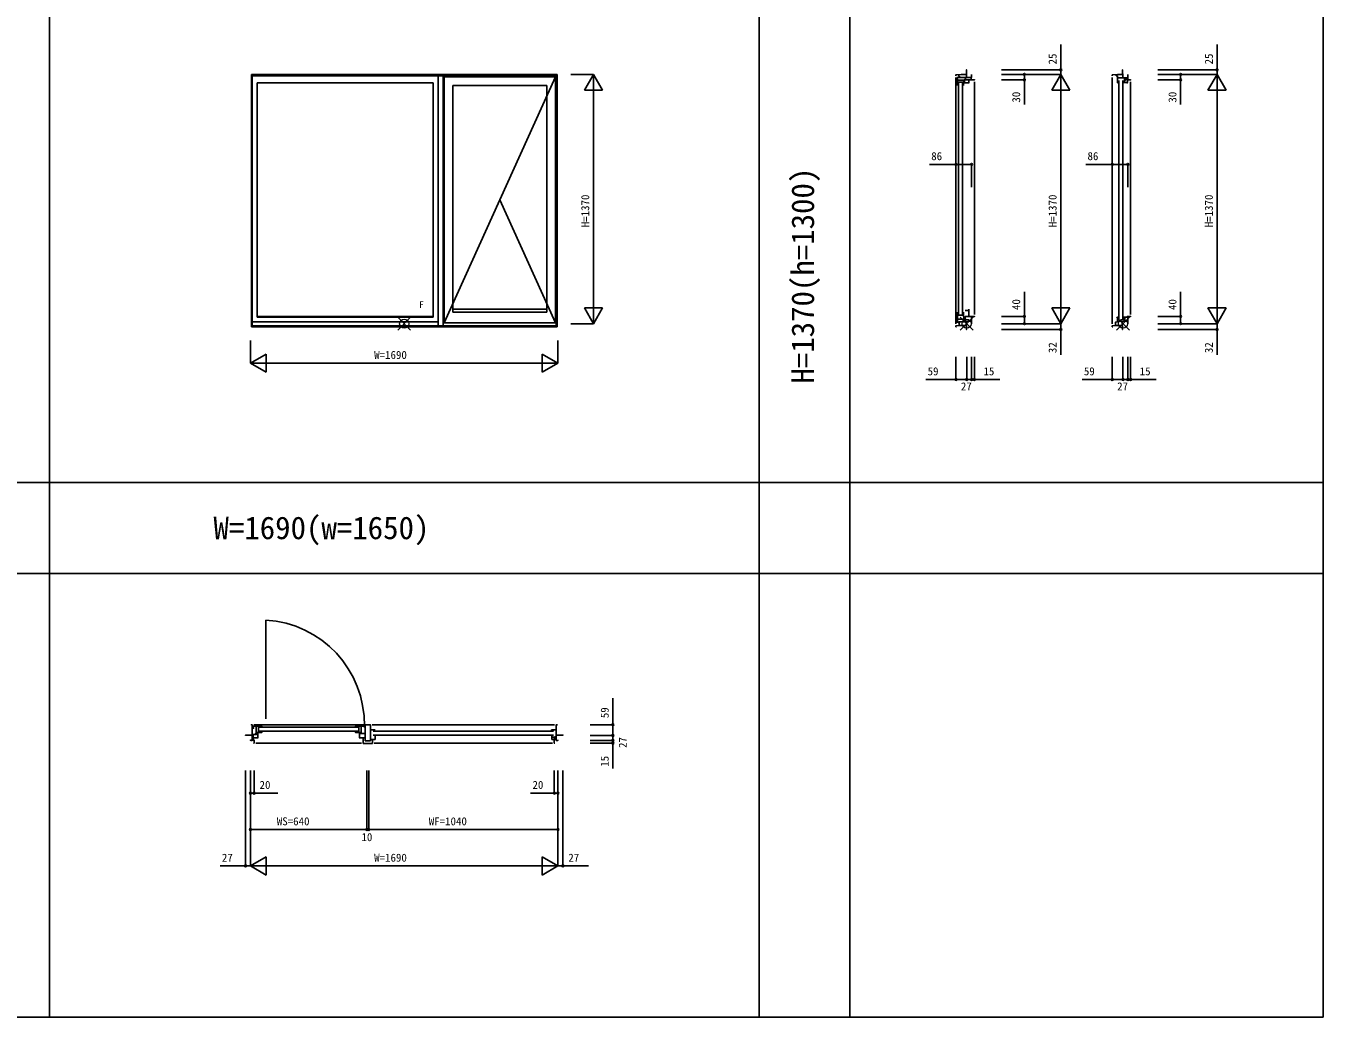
# Model space of a CAD drawing. Units: millimetres, scale not verified. Extents: x -13750 to 13750, y -10000 to 10000.
# Drawn here: x -5579 to 1550, y -138 to 5310 of the extents above; entities that cross this region are included whole.
import ezdxf
from ezdxf.enums import TextEntityAlignment as Align

# ---------------------------------------------------------------- set-up
doc = ezdxf.new("R2010")
doc.units = ezdxf.units.MM
doc.header["$LTSCALE"] = 50
for name, color, linetype in [('0-0_0', 3, 'Continuous'), ('0-1_YKK_A1', 4, 'Continuous'), ('0-2_YKK_B1', 4, 'Continuous'), ('0-3_YKK_C1', 4, 'Continuous'), ('0-4_YKK_F1', 7, 'Continuous'), ('0-6_YKK_N1', 2, 'Continuous')]:
    doc.layers.add(name, color=color, linetype=linetype)
doc.layers.add('0-5_YKK_IN', color=1, linetype='Continuous', lineweight=18)
doc.styles.add('ＭＳ ゴシック', font='')
doc.styles.get('ＭＳ ゴシック').set_extended_font_data('MS Gothic')

msp = doc.modelspace()

# ---------------------------------------------------------------- linework, layer by layer
at = {"layer": '0-1_YKK_A1'}
for p, q in [((-4340, 5043.5), (-2660, 5043.5)), ((-4340, 5043.5), (-4340, 3656.5)), ((-4336, 5043.5), (-4336, 3656.5)), ((-4336, 5042), (-2664, 5042)), ((-4336, 5036), (-2664, 5036)), ((-3341, 4997.5), (-4309, 4997.5)), ((-4309, 4997.5), (-4309, 3709.5)), ((-3341, 4997.5), (-3341, 3709.5)), ((-3314, 3662.5), (-3314, 5036)), ((-3286, 3662.5), (-3286, 5036)), ((-2669, 5031), (-3281, 5031)), ((-3281, 3679.01), (-3281, 5031)), ((-2669, 5031), (-3281, 3679.01)), ((-2669, 3679.01), (-2669, 5031)), ((-2664, 5043.5), (-2664, 3656.5)), ((-2660, 5043.5), (-2660, 3656.5)), ((-3233, 4983), (-2717, 4983)), ((-3233, 4983), (-3233, 3737)), ((-2717, 4983), (-2717, 3737)), ((-2669, 3679.01), (-2975, 4355)), ((-4309, 3713.5), (-3341, 3713.5)), ((-4309, 3709.5), (-3341, 3709.5)), ((-3233, 3754), (-2717, 3754)), ((-3233, 3737), (-2717, 3737)), ((-2660, 3656.5), (-4340, 3656.5)), ((-3314, 3683.5), (-4336, 3683.5)), ((-2664, 3662.5), (-4336, 3662.5)), ((-3281, 3679.01), (-2669, 3679.01))]:
    msp.add_line(p, q, dxfattribs=at)
at = {"layer": '0-2_YKK_B1'}
for p, q in [((-4336, 1453.75), (-4332.5, 1453.75)), ((-4331, 1457.75), (-4328.5, 1457.75)), ((-4326, 1469.25), (-3724, 1469.25)), ((-4315.7, 1457.75), (-4313.4, 1457.75)), ((-4300.5, 1461.75), (-4300.5, 1425.75)), ((-4294.99, 1456.25), (-3755, 1456.25)), ((-4294.99, 1434.45), (-3755, 1434.45)), ((-3749.5, 1461.75), (-3749.5, 1425.75)), ((-3734.3, 1457.75), (-3736.6, 1457.75)), ((-3719, 1457.75), (-3721.5, 1457.75)), ((-3686, 1441.75), (-3659, 1441.75)), ((-3676, 1469.25), (-2674, 1469.25)), ((-3671, 1433.25), (-2678.99, 1433.25)), ((-2664, 1441.75), (-2691, 1441.75)), ((-2691, 1441.75), (-2691, 1436.25)), ((-2681.5, 1436.25), (-2681.5, 1441.75)), ((-4359.35, 1410.25), (-4359.35, 1412.25)), ((-4345, 1410.25), (-4345, 1412.25)), ((-4336, 1416.25), (-4313.5, 1416.25)), ((-4329.9, 1384.25), (-4329.9, 1415.25)), ((-4302.5, 1396.75), (-4329.9, 1396.75)), ((-4325, 1395.25), (-4325, 1396.75)), ((-4321.25, 1416.25), (-4321.25, 1415.25)), ((-4315, 1368.25), (-3735, 1368.25)), ((-4307.88, 1423.75), (-4307.7, 1421.75)), ((-3720.1, 1396.75), (-3747.5, 1396.75)), ((-3725, 1366.25), (-3725, 1396.75)), ((-3686, 1387.75), (-3660.5, 1387.75)), ((-2678.99, 1411.45), (-3671, 1411.45)), ((-3665, 1368.25), (-2685, 1368.25)), ((-3660.5, 1406.25), (-3660.5, 1387.75)), ((-2672.03, 1401.75), (-2689.5, 1401.75)), ((-2664, 1387.75), (-2689.5, 1387.75)), ((-2669.94, 1389.49), (-2680.23, 1401.75)), ((-2675, 1368.25), (-2675, 1387.75)), ((-2675, 1368.25), (-2672.5, 1368.25)), ((-2674.99, 1368.25), (-2672.5, 1368.25)), ((-2672.03, 1399.72), (-2672.03, 1403.22)), ((-2672.03, 1399.72), (-2668.66, 1399.72)), ((-2664, 1402.65), (-2671.5, 1402.65)), ((-2671.5, 1400.47), (-2671.5, 1402.65)), ((-2671.5, 1400.47), (-2670.7, 1400)), ((-2671.5, 1389.85), (-2671.5, 1387.75)), ((-2670.19, 1400.94), (-2668.03, 1399.22)), ((-2668.03, 1399.22), (-2668.03, 1398.22))]:
    msp.add_line(p, q, dxfattribs=at)
for points in [[(-4260.6, 2044.65), (-4260.6, 1996.65), (-4259.6, 1996.65), (-4259.6, 1501.25)], [(-4345, 1385.95), (-4345, 1383.25), (-4344.2, 1383.25), (-4344.2, 1385.15), (-4342.79, 1385.15), (-4342.1, 1383.25), (-4336, 1383.25), (-4336, 1469.25), (-4340, 1469.25), (-4340, 1466.25)], [(-4330, 1453.75), (-4328, 1453.75), (-4328, 1450.25), (-4334.5, 1450.25), (-4334.5, 1453.75)], [(-4331, 1457.75), (-4331, 1461.75), (-4283, 1461.75), (-4283, 1458.25)], [(-4283, 1432.75), (-4283, 1425.75), (-4313.4, 1425.75), (-4313.4, 1461.75)], [(-3719, 1457.75), (-3719, 1461.75), (-3767, 1461.75), (-3767, 1458.25)], [(-3767, 1432.75), (-3767, 1425.75), (-3736.6, 1425.75), (-3736.6, 1461.75)], [(-3714, 1469.25), (-3686, 1469.25), (-3686, 1381.55)], [(-3714, 1469.25), (-3714, 1381.55), (-3686, 1381.55)], [(-2660, 1466.25), (-2660, 1469.25), (-2664, 1469.25), (-2664, 1383.25), (-2655, 1383.25), (-2655, 1385.95)], [(-4372, 1410.25), (-4372, 1412.25), (-4336, 1412.25)], [(-4313.5, 1421.75), (-4313.5, 1415.25), (-4336, 1415.25)], [(-4336, 1388.15), (-4330.5, 1388.15), (-4330.5, 1386.3)], [(-4325, 1384.25), (-4333.5, 1384.25), (-4333.5, 1385.85), (-4336, 1385.85)], [(-4327.5, 1368.25), (-4325, 1368.25), (-4325, 1387.05)], [(-4305, 1396.75), (-4305, 1421.75), (-4316.6, 1421.75), (-4316.6, 1418.4)], [(-3745, 1396.75), (-3745, 1421.75), (-3714, 1421.75)], [(-3725, 1366.25), (-3675, 1366.25), (-3675, 1387.75)], [(-2685.53, 1406.22), (-2689.53, 1406.22), (-2689.53, 1387.72)], [(-2671.5, 1389.85), (-2670.77, 1389.85), (-2670.33, 1389.6), (-2669.65, 1389.41), (-2668, 1390.35)], [(-2628, 1410.25), (-2628, 1412.25), (-2664, 1412.25)]]:
    msp.add_lwpolyline(points, dxfattribs=at)
for centre, radius, start, end in [((-4294.3, 1470.27), 575.37, 359.15146, 86.64181), ((-4315.52, 1411.34), 15, 61.66705, 81.7334), ((-4308.87, 1423.67), 1, 4.99997, 61.66705)]:
    msp.add_arc(centre, radius, start, end, dxfattribs=at)
at = {"layer": '0-3_YKK_C1'}
for p, q in [((-467.42, 5026), (-467.42, 3672.51)), ((-458.92, 5031), (-458.92, 4983)), ((-458.92, 5000.5), (-423.92, 5000.5)), ((-454.32, 4995), (-454.32, 3725)), ((-451.92, 5042.81), (-451.92, 5031.5)), ((-432.52, 4995), (-432.52, 3725)), ((-420.62, 5027), (-420.62, 5024)), ((-394.92, 4997.5), (-419.92, 4997.5)), ((-414.42, 5013.5), (-414.42, 5027)), ((-408.42, 5055.85), (-410.42, 5055.85)), ((-396.72, 5013.5), (-396.72, 4997.5)), ((-383.92, 5013.5), (-383.92, 5027)), ((-366.42, 5003.5), (-366.42, 3723.51)), ((391.42, 5042), (391.42, 5036)), ((391.42, 5042), (391.42, 5036)), ((391.42, 5026), (391.42, 3672.51)), ((412.02, 5037.89), (412.02, 5039.11)), ((412.83, 5043.12), (412.83, 5041.17)), ((420.42, 5035.3), (415.21, 5035.3)), ((420.42, 5007), (424.42, 5007)), ((424.42, 5004.5), (424.42, 5007)), ((424.42, 4997.5), (424.42, 5000.5)), ((427.42, 3697.5), (427.42, 5009.5)), ((449.22, 5009.5), (449.22, 3697.5)), ((449.32, 5024.5), (449.32, 5043.5)), ((457.42, 5015), (460.92, 5015)), ((458.02, 5024.5), (458.02, 5018)), ((471.17, 5018.56), (458.92, 5008.27)), ((458.92, 5015), (458.92, 4999)), ((460.92, 5015), (460.92, 5019.87)), ((471.07, 5018.17), (470.82, 5017.73)), ((472.92, 5024.5), (472.92, 5017)), ((476.72, 5024.5), (476.72, 5013.5)), ((492.32, 5003.5), (492.32, 3723.5)), ((-458.92, 3737), (-458.92, 3679.01)), ((-458.92, 3719.5), (-426.42, 3719.5)), ((-426.42, 3713.5), (-426.42, 3737)), ((-417.42, 3713.5), (-417.42, 3686.51)), ((-416.92, 3746), (-396.92, 3746)), ((-396.92, 3754), (-396.92, 3713.5)), ((-381.42, 3713.5), (-381.42, 3673.51)), ((424.42, 3709.5), (424.42, 3706.5)), ((459.92, 3699.5), (459.92, 3709.5)), ((477.42, 3694.5), (477.42, 3709.5)), ((-423.92, 3699), (-458.92, 3699)), ((-408.42, 3658.16), (-410.42, 3658.16)), ((391.42, 3662.51), (391.42, 3662.5)), ((424.42, 3700), (420.42, 3700)), ((424.42, 3702.5), (424.42, 3700)), ((446.62, 3686.5), (446.62, 3661.5)), ((446.62, 3661.5), (448.42, 3661.5)), ((448.42, 3658.15), (450.42, 3658.15)), ((457.02, 3686.5), (477.42, 3686.5)), ((477.41, 3686.5), (477.41, 3673.51))]:
    msp.add_line(p, q, dxfattribs=at)
for points in [[(-408.42, 5068.5), (-410.42, 5068.5), (-410.42, 5027)], [(448.42, 5043.5), (448.42, 5068.5), (450.42, 5068.5)], [(-406.42, 5043.5), (-438.79, 5043.5), (-467.42, 5042), (-467.42, 5036)], [(-458.92, 5011), (-423.92, 5011), (-423.92, 4996.5), (-426.42, 4996.5), (-426.42, 4983)], [(-381.42, 5043.5), (-381.42, 5027), (-451.92, 5027), (-451.92, 5029)], [(-451.92, 5033.6), (-448.52, 5033.6), (-448.52, 5027)], [(-366.42, 5016), (-366.42, 5013.5), (-419.92, 5013.5)], [(-416.12, 5016), (-419.92, 5016), (-419.92, 4997.5)], [(391.42, 5042), (420.04, 5043.5), (452.46, 5043.5)], [(420.42, 5024.5), (477.42, 5024.5), (477.42, 5043.5)], [(420.42, 5035.3), (420.42, 4997.5), (424.42, 4997.5)], [(454.42, 5003), (454.42, 4999), (472.92, 4999), (472.92, 4996.56), (473.77, 4996.35), (474.42, 4999), (474.42, 5014.5), (472.72, 5014.5), (472.72, 5017)], [(459.02, 5017), (460.2, 5017), (460.64, 5017.76), (460.44, 5018.1)], [(462.42, 5020.5), (461.42, 5020.5), (459.69, 5018.34)], [(471.07, 5018.17), (471.25, 5018.85), (470.32, 5020.5)], [(472.92, 5017), (470.82, 5017), (470.82, 5017.72)], [(492.42, 5016), (492.42, 5013.5), (474.42, 5013.5)], [(476.72, 5020), (475.52, 5020), (475.52, 5024.5)], [(-426.42, 3713.5), (-423.92, 3713.5), (-423.92, 3699.01)], [(-417.42, 3713.5), (-366.42, 3713.5), (-366.42, 3711)], [(424.42, 3709.5), (420.42, 3709.5), (420.42, 3683.5), (417.02, 3683.5), (409.42, 3682.3), (409.42, 3663.01), (391.42, 3662.5), (391.42, 3656.5), (394.02, 3656.5)], [(454.42, 3705.5), (454.42, 3709.5), (477.42, 3709.5)], [(474.92, 3709.5), (474.92, 3713.5), (492.42, 3713.5), (492.42, 3711)], [(-464.42, 3656.51), (-467.42, 3656.51), (-467.42, 3662.51), (-449.42, 3663.01), (-449.42, 3683.01)], [(-451.92, 3681.01), (-451.92, 3683.01), (-420.62, 3683.01), (-420.62, 3686.51), (-381.42, 3686.51)], [(-449.42, 3676.41), (-451.92, 3676.41), (-451.92, 3678.51)], [(-411.32, 3663.61), (-423.95, 3663.61), (-433.49, 3663.11), (-449.42, 3663.11)], [(-408.42, 3641.51), (-410.42, 3641.51), (-410.42, 3661.51), (-411.32, 3661.51), (-411.32, 3686.51)], [(409.42, 3663.1), (425.34, 3663.1), (434.88, 3663.6), (446.62, 3663.6)], [(420.42, 3686.5), (457.02, 3686.5), (457.02, 3699.5)], [(448.42, 3661.5), (448.42, 3641.5), (450.42, 3641.5)], [(459.92, 3699.5), (454.42, 3699.5), (454.42, 3702.5)], [(459.22, 3693.3), (459.22, 3689.3), (461.92, 3689.3), (461.92, 3686.5)], [(477.42, 3694.5), (476.42, 3694.5), (476.42, 3686.5)]]:
    msp.add_lwpolyline(points, dxfattribs=at)
for centre, radius, start, end in [((414.02, 5039.11), 2, 136.78964, 180), ((414.02, 5037.89), 2, 180, 217.50186), ((415.21, 5038.8), 3.5, 217.50188, 270), ((411.83, 5041.17), 1, 316.78966, 0.43328), ((459.02, 5018), 1, 180.00001, 269.99999)]:
    msp.add_arc(centre, radius, start, end, dxfattribs=at)
at = {"layer": '0-4_YKK_F1'}
for p, q in [((-5450, -137.5), (-5450, 9500)), ((-1550, -137.5), (-1550, 9500)), ((-1050, -137.5), (-1050, 9500)), ((1550, -137.5), (1550, 9500)), ((-13750, 2800), (1550, 2800)), ((-13750, 2300), (1550, 2300)), ((-13750, -137.5), (1550, -137.5))]:
    msp.add_line(p, q, dxfattribs=at)
at = {"layer": '0-5_YKK_IN'}
for p, q in [((-3535.36, 3708.86), (-3464.64, 3638.15)), ((-3535.36, 3638.15), (-3464.64, 3708.86)), ((-373.06, 3638.15), (-443.77, 3708.86)), ((-373.06, 3708.86), (-443.77, 3638.15)), ((415.06, 3708.86), (485.77, 3638.15)), ((415.06, 3638.15), (485.77, 3708.86))]:
    msp.add_line(p, q, dxfattribs=at)
for centre in [(-3500, 3673.5), (-408.41, 3673.5), (450.42, 3673.5)]:
    msp.add_circle(centre, 25, dxfattribs=at)
at = {"layer": '0-6_YKK_N1'}
for p, q in [((-216.42, 5068.5), (108.58, 5068.5)), ((642.42, 5068.5), (967.42, 5068.5)), ((-2585, 5043.5), (-2460, 5043.5)), ((-2460, 5043.5), (-2510, 4956.9)), ((-2460, 3673.5), (-2460, 5043.5)), ((-2460, 5043.5), (-2410, 4956.9)), ((-216.42, 5013.5), (-91.42, 5013.5)), ((108.58, 5043.5), (58.58, 4956.9)), ((108.58, 3673.5), (108.58, 5043.5)), ((108.58, 5043.5), (158.58, 4956.9)), ((642.42, 5013.5), (767.42, 5013.5)), ((967.42, 5043.5), (917.42, 4956.9)), ((967.42, 3673.5), (967.42, 5043.5)), ((967.42, 5043.5), (1017.42, 4956.9)), ((-2510, 4956.9), (-2410, 4956.9)), ((58.58, 4956.9), (158.58, 4956.9)), ((917.42, 4956.9), (1017.42, 4956.9)), ((-467.42, 4424.04), (-467.42, 4549.04)), ((-381.42, 4424.04), (-381.42, 4549.04)), ((391.42, 4424.05), (391.42, 4549.05)), ((477.42, 4424.05), (477.42, 4549.05)), ((-2460, 3673.5), (-2510, 3760.1)), ((-2410, 3760.1), (-2510, 3760.1)), ((-2460, 3673.5), (-2410, 3760.1)), ((-216.42, 3713.5), (-91.42, 3713.5)), ((108.58, 3673.5), (58.58, 3760.1)), ((158.58, 3760.1), (58.58, 3760.1)), ((108.58, 3673.5), (158.58, 3760.1)), ((642.42, 3713.5), (767.42, 3713.5)), ((967.42, 3673.5), (917.42, 3760.1)), ((1017.42, 3760.1), (917.42, 3760.1)), ((967.42, 3673.5), (1017.42, 3760.1)), ((-2585, 3673.5), (-2460, 3673.5)), ((-216.42, 3641.5), (108.58, 3641.5)), ((642.42, 3641.5), (967.42, 3641.5)), ((-4345, 3581.5), (-4345, 3456.5)), ((-2655, 3581.5), (-2655, 3456.5)), ((-4345, 3456.5), (-4258.4, 3506.5)), ((-4258.4, 3406.5), (-4258.4, 3506.5)), ((-2655, 3456.5), (-2741.6, 3506.5)), ((-2741.6, 3506.5), (-2741.6, 3406.5)), ((-4345, 3456.5), (-2655, 3456.5)), ((-4345, 3456.5), (-4258.4, 3406.5)), ((-2655, 3456.5), (-2741.6, 3406.5)), ((-467.42, 3491.51), (-467.42, 3366.51)), ((-408.42, 3491.51), (-408.42, 3366.51)), ((391.42, 3491.5), (391.42, 3366.5)), ((450.42, 3491.5), (450.42, 3366.5)), ((-381.42, 3366.51), (-366.42, 3366.51)), ((477.42, 3366.5), (492.42, 3366.5)), ((-2478, 1469.25), (-2353, 1469.25)), ((-2478, 1383.25), (-2353, 1383.25)), ((-2353, 1410.25), (-2353, 1383.25)), ((-2353, 1383.25), (-2353, 1368.25)), ((-4372, 1218.25), (-4372, 693.25)), ((-4325, 1218.25), (-4325, 1093.25)), ((-3705, 1218.25), (-3705, 893.25)), ((-2675, 1218.25), (-2675, 1093.25)), ((-2628, 1218.25), (-2628, 693.25)), ((-4345, 893.25), (-3705, 893.25)), ((-3705, 893.25), (-3695, 893.25)), ((-4345, 693.25), (-4258.4, 743.25)), ((-4258.4, 643.25), (-4258.4, 743.25)), ((-2655, 693.25), (-2741.6, 743.25)), ((-2741.6, 743.25), (-2741.6, 643.25)), ((-4345, 693.25), (-2655, 693.25)), ((-4345, 693.25), (-4258.4, 643.25)), ((-2655, 693.25), (-2741.6, 643.25))]:
    msp.add_line(p, q, dxfattribs=at)
for points in [[(-216.42, 5043.5), (108.58, 5043.5), (108.58, 5068.5), (108.58, 5208.5)], [(642.42, 5043.5), (967.42, 5043.5), (967.42, 5068.5), (967.42, 5208.5)], [(-91.42, 5043.5), (-91.42, 5013.5), (-91.42, 4878.5)], [(767.42, 5043.5), (767.42, 5013.5), (767.42, 4878.5)], [(-381.42, 4549.04), (-467.42, 4549.04), (-613.42, 4549.04)], [(477.42, 4549.05), (391.42, 4549.05), (245.42, 4549.05)], [(-91.42, 3673.5), (-91.42, 3713.5), (-91.42, 3848.5)], [(767.42, 3673.5), (767.42, 3713.5), (767.42, 3848.5)], [(-216.42, 3673.5), (108.58, 3673.5), (108.58, 3641.5), (108.58, 3501.5)], [(642.42, 3673.5), (967.42, 3673.5), (967.42, 3641.5), (967.42, 3501.5)], [(-381.42, 3491.51), (-381.42, 3366.51), (-408.42, 3366.51)], [(-366.42, 3491.51), (-366.42, 3366.51), (-226.42, 3366.51)], [(477.42, 3491.5), (477.42, 3366.5), (450.42, 3366.5)], [(492.42, 3491.5), (492.42, 3366.5), (632.42, 3366.5)], [(-408.42, 3366.51), (-467.42, 3366.51), (-633.42, 3366.51)], [(450.42, 3366.5), (391.42, 3366.5), (225.42, 3366.5)], [(-2478, 1410.25), (-2353, 1410.25), (-2353, 1469.25), (-2353, 1615.25)], [(-2478, 1368.25), (-2353, 1368.25), (-2353, 1228.25)], [(-4345, 1218.25), (-4345, 693.25), (-4372, 693.25), (-4512, 693.25)], [(-3695, 1218.25), (-3695, 893.25), (-2655, 893.25)], [(-2655, 1218.25), (-2655, 693.25), (-2628, 693.25), (-2488, 693.25)], [(-4345, 1093.25), (-4325, 1093.25), (-4195, 1093.25)], [(-2655, 1093.25), (-2675, 1093.25), (-2805, 1093.25)]]:
    msp.add_lwpolyline(points, dxfattribs=at)
for centre in [(108.58, 5068.5), (967.42, 5068.5), (-91.42, 5043.5), (-91.42, 5013.5), (767.42, 5043.5), (767.42, 5013.5), (-467.42, 4549.04), (-381.42, 4549.04), (391.42, 4549.05), (477.42, 4549.05), (-91.42, 3713.5), (767.42, 3713.5), (-91.42, 3673.5), (108.58, 3641.5), (767.42, 3673.5), (967.42, 3641.5), (-467.42, 3366.51), (-408.42, 3366.51), (-381.42, 3366.51), (-366.42, 3366.51), (391.42, 3366.5), (450.42, 3366.5), (477.42, 3366.5), (492.42, 3366.5), (-2353, 1469.25), (-2353, 1410.25), (-2353, 1383.25), (-2353, 1368.25), (-4345, 1093.25), (-4325, 1093.25), (-2675, 1093.25), (-2655, 1093.25), (-4345, 893.25), (-3705, 893.25), (-3695, 893.25), (-2655, 893.25), (-4372, 693.25), (-2628, 693.25)]:
    msp.add_circle(centre, 5, dxfattribs=at)

# ---------------------------------------------------------------- texts
at = {"layer": '0-0_0', "style": 'ＭＳ ゴシック'}
msp.add_text('H=1370(h=1300)', height=124.6, rotation=90, dxfattribs=at).set_placement((-1210.05, 3344.17), align=Align.BOTTOM_LEFT)
msp.add_text('W=1690(w=1650)', height=124.6, dxfattribs=at).set_placement((-4548.33, 2451.63), align=Align.BOTTOM_LEFT)
at = {"layer": '0-1_YKK_A1', "style": 'ＭＳ ゴシック'}
msp.add_text('F', height=36.66, dxfattribs=at).set_placement((-3417.66, 3748.89), align=Align.BOTTOM_LEFT)
at = {"layer": '0-6_YKK_N1', "style": 'ＭＳ ゴシック'}
for s, p in [('25', (98.58, 5098.5)), ('25', (957.42, 5098.5)), ('30', (-101.42, 4888.5)), ('30', (757.42, 4888.5)), ('H=1370', (-2470, 4203.5)), ('H=1370', (98.58, 4203.5)), ('H=1370', (957.42, 4203.5)), ('40', (-101.42, 3748.5)), ('40', (757.42, 3748.5)), ('32', (98.58, 3511.5)), ('32', (957.42, 3511.5)), ('59', (-2363, 1505.25)), ('27', (-2263.41, 1341.39)), ('15', (-2363, 1238.25))]:
    msp.add_text(s, height=43.99, rotation=90, dxfattribs=at).set_placement(p, align=Align.BOTTOM_LEFT)
for s, p in [('86', (-603.42, 4559.04)), ('86', (255.42, 4559.05)), ('W=1690', (-3665, 3466.5)), ('59', (-623.42, 3376.51)), ('15', (-316.42, 3376.51)), ('59', (235.42, 3376.5)), ('15', (542.42, 3376.5)), ('27', (-440.52, 3293.7)), ('27', (418.32, 3293.69)), ('20', (-4295, 1103.25)), ('20', (-2795, 1103.25)), ('WS=640', (-4200, 903.25)), ('WF=1040', (-3365, 903.25)), ('10', (-3734.95, 816.26)), ('27', (-4502, 703.25)), ('W=1690', (-3665, 703.25)), ('27', (-2598, 703.25))]:
    msp.add_text(s, height=43.99, dxfattribs=at).set_placement(p, align=Align.BOTTOM_LEFT)

doc.saveas('drawing.dxf')
